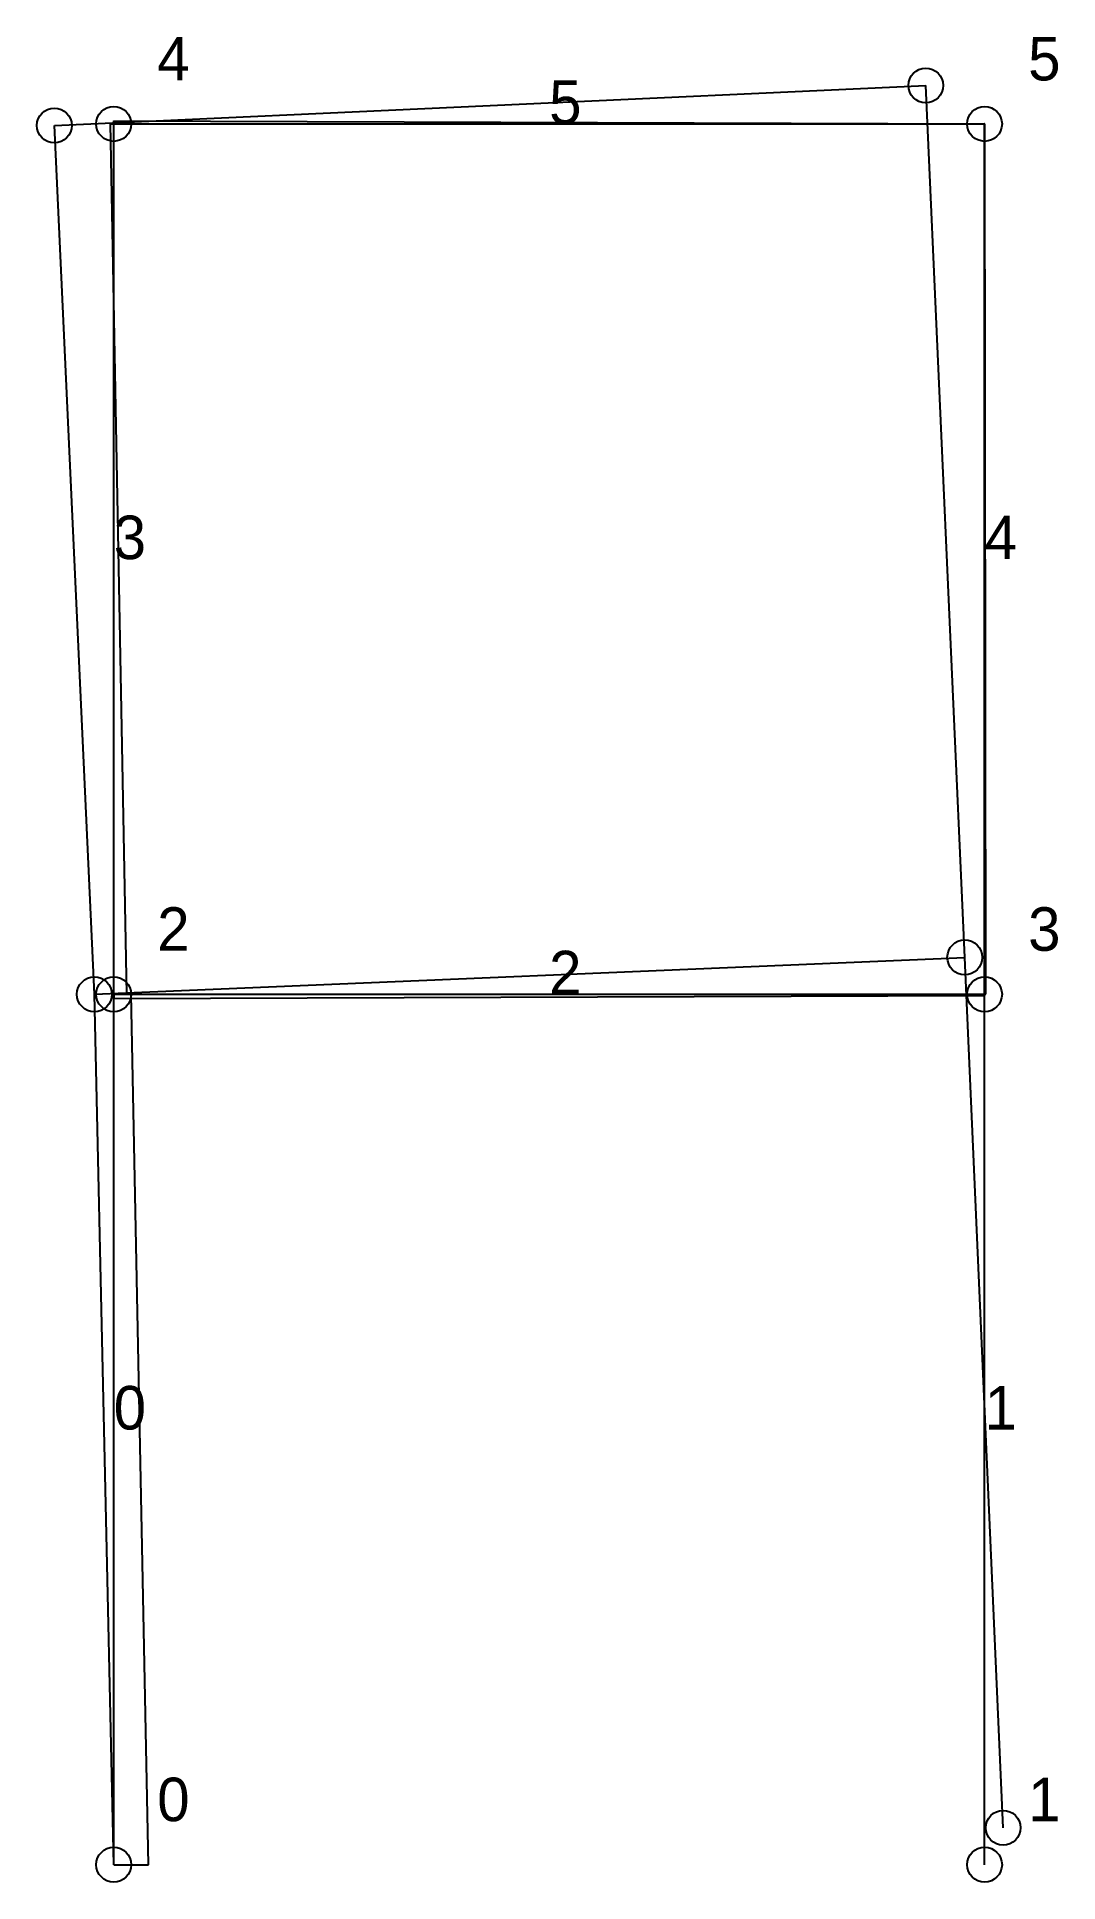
# Model space of a CAD drawing. Header units: metres. Extents: x -0.18 to 2.17, y -0.04 to 4.2.
import ezdxf

# ---------------------------------------------------------------- set-up
doc = ezdxf.new("R2010")
doc.units = ezdxf.units.M

msp = doc.modelspace()

# ---------------------------------------------------------------- linework, layer by layer
at = {"layer": 'BMD', "color": 4}
for p, q in [((0.0303, 2), (-0.0074, 4)), ((-0.0074, 4), (0, 4)), ((0, 4), (0, 4.0073)), ((0, 4.0073), (2, 4.0003)), ((2, 4.0003), (2, 4)), ((2.0003, 4), (2, 4)), ((2.0027, 2), (2.0003, 4)), ((0.04, 2), (0, 2)), ((0, 2), (0, 1.9903)), ((0, 2), (0.0303, 2)), ((0, 1.9903), (2, 1.9973)), ((0.08, 0), (0.04, 2)), ((2, 0), (2, 2)), ((2, 2), (2, 2)), ((2, 1.9973), (2, 2)), ((2, 2), (2.0027, 2)), ((0, 0), (0.08, 0)), ((2, 0), (2, 0))]:
    msp.add_line(p, q, dxfattribs=at)
at = {"layer": 'Deflected', "color": 1}
for p, q in [((-0.1363, 3.9965), (1.8649, 4.0884)), ((1.9544, 2.0849), (1.8649, 4.0884)), ((-0.0444, 2), (-0.1363, 3.9965)), ((-0.0444, 2), (1.9544, 2.0849)), ((2.0426, 0.0849), (1.9544, 2.0849)), ((0, 0), (-0.0444, 2))]:
    msp.add_line(p, q, dxfattribs=at)
for centre in [(1.8649, 4.0884), (-0.1363, 3.9965), (1.9544, 2.0849), (-0.0444, 2), (2.0426, 0.0849), (0, 0)]:
    msp.add_circle(centre, 0.04, dxfattribs=at)
at = {"layer": 'Information', "color": 1}
msp.add_line((0, 4), (0.02, 4), dxfattribs=at)
at = {"layer": 'Undeflected', "color": 0}
for p, q in [((0, 2), (0, 4)), ((0, 4), (2, 4)), ((2, 2), (2, 4)), ((0, 0), (0, 2)), ((0, 2), (2, 2)), ((2, 0), (2, 2))]:
    msp.add_line(p, q, dxfattribs=at)
for centre in [(0, 4), (2, 4), (0, 2), (2, 2), (0, 0), (2, 0)]:
    msp.add_circle(centre, 0.04, dxfattribs=at)

# ---------------------------------------------------------------- texts
at = {"layer": 'Information', "color": 5}
for s, p in [('4', (0.1, 4.1)), ('5', (2.1, 4.1)), ('2', (0.1, 2.1)), ('3', (2.1, 2.1)), ('0', (0.1, 0.1)), ('1', (2.1, 0.1))]:
    msp.add_text(s, height=0.1, dxfattribs=at).set_placement(p)
at = {"layer": 'Information', "color": 0}
for s, p in [('5', (1, 4)), ('3', (0, 3)), ('4', (2, 3)), ('2', (1, 2)), ('0', (0, 1)), ('1', (2, 1))]:
    msp.add_text(s, height=0.1, dxfattribs=at).set_placement(p)

doc.saveas('drawing.dxf')
